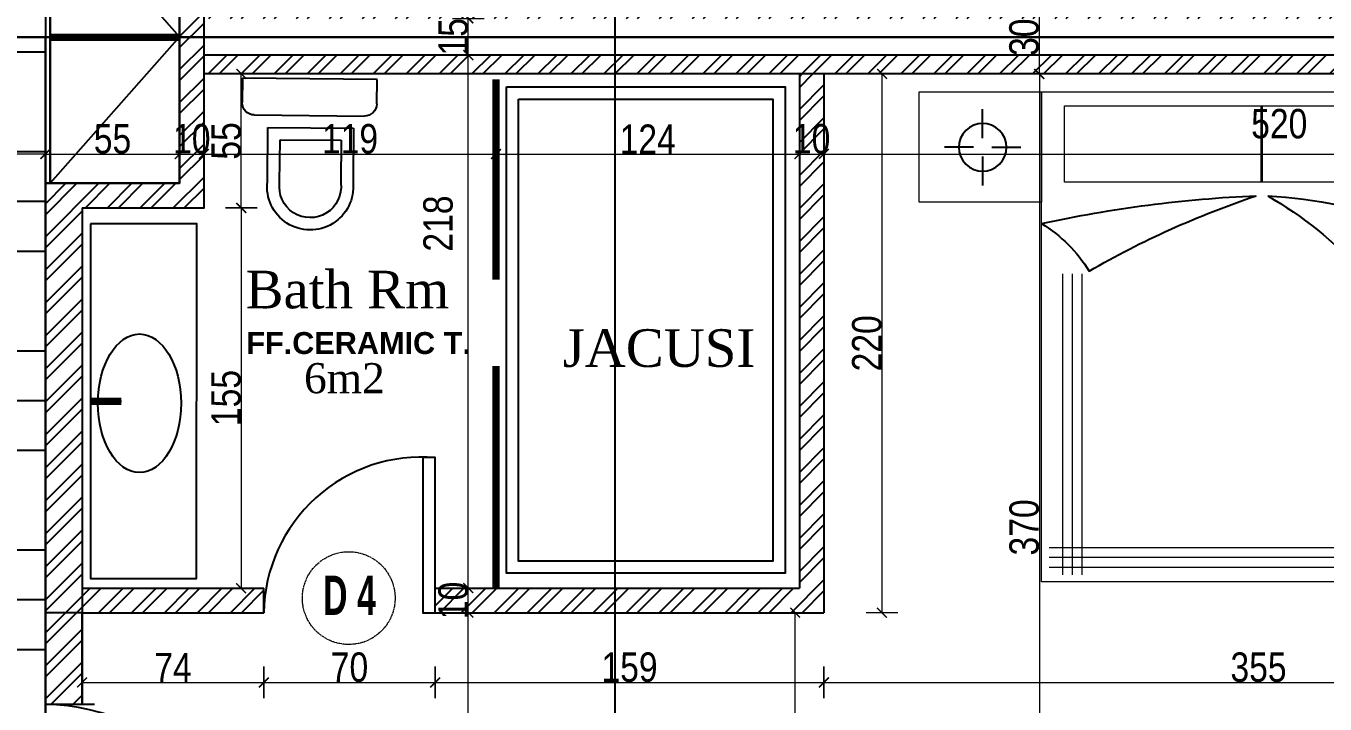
# Model space of a CAD drawing. Extents: x 250879 to 348495, y -51522 to -9360.
# Drawn here: x 284589 to 285119, y -17802 to -17525 of the extents above; entities that cross this region are included whole.
import ezdxf

# ---------------------------------------------------------------- set-up
doc = ezdxf.new("R2010")
doc.units = 0
doc.linetypes.add('CENTER2', pattern=[1.125, 0.75, -0.125, 0.125, -0.125])
doc.layers.get('0').update_dxf_attribs({"linetype": 'CONTINUOUS'})
doc.layers.get('DEFPOINTS').update_dxf_attribs({"color": 9, "linetype": 'CONTINUOUS'})
for name, color, linetype in [('AXIS', 1, 'CONTINUOUS'), ('FURNITURE', 4, 'CONTINUOUS'), ('HATCH', 8, 'CONTINUOUS'), ('Layer3', 50, 'CONTINUOUS'), ('TEXT', 3, 'CONTINUOUS'), ('WALL', 7, 'CONTINUOUS'), ('WALL1', 2, 'CONTINUOUS')]:
    doc.layers.add(name, color=color, linetype=linetype)
for name, color, linetype, lineweight in [('AXIS CIRCLE', 10, 'CENTER2', 20), ('dimention', 151, 'CONTINUOUS', 13), ('FURN', 126, 'CONTINUOUS', 9)]:
    doc.layers.add(name, color=color, linetype=linetype, lineweight=lineweight)
doc.styles.add('DIMTEXT', font='ERASMD.TTF', dxfattribs={"width": 0.75})
doc.styles.add('style2', font='romantic.ttf', dxfattribs={"height": 50})
doc.styles.add('STYLE4', font='arialbd.ttf', dxfattribs={"height": 0.2})
doc.styles.add('yon', font='ARIALN.TTF')
doc.dimstyles.new('CM', dxfattribs={"dimscale": 0, "dimtxt": 12, "dimasz": 0.4, "dimexe": 50, "dimexo": 1000, "dimgap": 0.03, "dimtad": 1, "dimdec": 0, "dimzin": 0, "dimdsep": 46, "dimtxsty": 'yon', "dimblk": 'Ar thick3', "dimcen": 3, "dimdle": 8, "dimse1": 1, "dimse2": 1, "dimclrd": 8, "dimclre": 8, "dimclrt": 30, "dimadec": 0, "dimazin": 0, "dimtfac": 1, "dimtdec": 0, "dimtix": 1, "dimtmove": 1, "dimatfit": 3, "dimfxl": 50, "dimtolj": 1, "dimtzin": 0, "dimlwd": 9, "dimarcsym": 0})

# ---------------------------------------------------------------- blocks, each defined once
blk = doc.blocks.new('WC')
at = {"layer": 'FURNITURE'}
for p, q in [((0, 0), (0.55, 0)), ((0, -0.1), (0, 0)), ((0.55, 0), (0.55, -0.1)), ((0.5, -0.15), (0.05, -0.15)), ((0.0937, -0.2), (0.0937, -0.4221)), ((0.4437, -0.2), (0.0937, -0.2)), ((0.4437, -0.4221), (0.4437, -0.2)), ((0.1437, -0.25), (0.1437, -0.425)), ((0.3937, -0.25), (0.1437, -0.25)), ((0.3937, -0.425), (0.3937, -0.25))]:
    blk.add_line(p, q, dxfattribs=at)
for centre, radius, start, end in [((0.05, -0.1), 0.05, 180, 270), ((0.5, -0.1), 0.05, 270, 0), ((0.2687, -0.4409), 0.176, 173.8732, 6.1268), ((0.2687, -0.4409), 0.126, 172.7575, 7.2425)]:
    blk.add_arc(centre, radius, start, end, dxfattribs=at)
blk = doc.blocks.new('Ar thick3')
at = {"layer": 'dimention'}
blk.add_line((0, 16.2), (0, -16.2), dxfattribs=at)
at = {"layer": 'dimention', "const_width": 1.5}
blk.add_lwpolyline([(-5, -5.1), (5, 4.9)], dxfattribs=at)
blk = doc.blocks.new('*D998')
at = {"layer": 'DEFPOINTS', "color": 0, "linetype": 'Continuous', "transparency": 16777216}
for p in [(285018.22, -17514.99), (285002.52, -17544.99), (285029.28, -17544.99)]:
    blk.add_point(p, dxfattribs=at)
at = {"layer": 'WALL', "color": 8, "linetype": 'Continuous', "lineweight": 9, "transparency": 16777216}
blk.add_line((285002.52, -17515.39), (285002.52, -17544.59), dxfattribs=at)
at = {"layer": 'WALL', "color": 8, "linetype": 'Continuous', "lineweight": 9, "transparency": 16777216, "xscale": 0.4, "yscale": 0.4, "zscale": 0.4}
for p, rotation in [((285002.52, -17514.99), 90), ((285002.52, -17544.99), 270)]:
    blk.add_blockref('Ar thick3', p, dxfattribs=dict(at, rotation=rotation))
at = {"layer": 'WALL', "color": 30, "linetype": 'Continuous', "transparency": 16777216, "insert": (284996.37, -17529.99), "char_height": 12, "attachment_point": 5, "rotation": 90, "style": 'yon'}
blk.add_mtext('\\A1;30', dxfattribs=at)
blk = doc.blocks.new('*D989')
at = {"layer": 'DEFPOINTS', "color": 0, "linetype": 'Continuous', "transparency": 16777216}
for p in [(285001.54, -17544.99), (284858.14, -17915.15), (285002.59, -17915.15)]:
    blk.add_point(p, dxfattribs=at)
at = {"layer": 'WALL', "color": 8, "linetype": 'Continuous', "lineweight": 9, "transparency": 16777216}
blk.add_line((285002.59, -17545.39), (285002.59, -17914.75), dxfattribs=at)
at = {"layer": 'WALL', "color": 8, "linetype": 'Continuous', "lineweight": 9, "transparency": 16777216, "xscale": 0.4, "yscale": 0.4, "zscale": 0.4}
for p, rotation in [((285002.59, -17544.99), 90), ((285002.59, -17915.15), 270)]:
    blk.add_blockref('Ar thick3', p, dxfattribs=dict(at, rotation=rotation))
at = {"layer": 'WALL', "color": 30, "linetype": 'Continuous', "transparency": 16777216, "insert": (284996.43, -17730.07), "char_height": 12, "attachment_point": 5, "rotation": 90, "style": 'yon'}
blk.add_mtext('\\A1;370', dxfattribs=at)
blk = doc.blocks.new('*D1025')
at = {"layer": 'DEFPOINTS', "color": 0, "linetype": 'Continuous', "transparency": 16777216}
for p in [(284769.35, -17764.87), (284778.2, -17764.87), (284769.35, -17915.15)]:
    blk.add_point(p, dxfattribs=at)
at = {"layer": 'WALL', "color": 8, "linetype": 'Continuous', "lineweight": 9, "transparency": 16777216}
blk.add_line((284769.35, -17914.75), (284769.35, -17765.27), dxfattribs=at)
at = {"layer": 'WALL', "color": 8, "linetype": 'Continuous', "lineweight": 9, "transparency": 16777216, "xscale": 0.4, "yscale": 0.4, "zscale": 0.4}
for p, rotation in [((284769.35, -17764.87), 90), ((284769.35, -17915.15), 270)]:
    blk.add_blockref('Ar thick3', p, dxfattribs=dict(at, rotation=rotation))
at = {"layer": 'WALL', "color": 30, "linetype": 'Continuous', "transparency": 16777216, "insert": (284763.19, -17840.01), "char_height": 12, "attachment_point": 5, "rotation": 90, "style": 'yon'}
blk.add_mtext('\\A1;150', dxfattribs=at)
blk = doc.blocks.new('*D1026')
at = {"layer": 'DEFPOINTS', "color": 0, "linetype": 'Continuous', "transparency": 16777216}
for p in [(284769.35, -17754.87), (284778.2, -17754.87), (284778.2, -17764.87)]:
    blk.add_point(p, dxfattribs=at)
at = {"layer": 'WALL', "color": 8, "linetype": 'Continuous', "lineweight": 9, "transparency": 16777216}
for p, q in [((284769.35, -17754.47), (284769.35, -17754.07)), ((284769.35, -17764.87), (284769.35, -17754.87)), ((284769.35, -17765.27), (284769.35, -17765.67))]:
    blk.add_line(p, q, dxfattribs=at)
at = {"layer": 'WALL', "color": 8, "linetype": 'Continuous', "lineweight": 9, "transparency": 16777216, "xscale": 0.4, "yscale": 0.4, "zscale": 0.4}
for p, rotation in [((284769.35, -17754.87), 270), ((284769.35, -17764.87), 90)]:
    blk.add_blockref('Ar thick3', p, dxfattribs=dict(at, rotation=rotation))
at = {"layer": 'WALL', "color": 30, "linetype": 'Continuous', "transparency": 16777216, "insert": (284763.19, -17759.87), "char_height": 12, "attachment_point": 5, "rotation": 90, "style": 'yon'}
blk.add_mtext('\\A1;10', dxfattribs=at)
blk = doc.blocks.new('*D1027')
at = {"layer": 'DEFPOINTS', "color": 0, "linetype": 'Continuous', "transparency": 16777216}
for p in [(284767.59, -17537.32), (284769.35, -17537.32), (284778.2, -17754.87)]:
    blk.add_point(p, dxfattribs=at)
at = {"layer": 'WALL', "color": 8, "linetype": 'Continuous', "lineweight": 9, "transparency": 16777216}
blk.add_line((284769.35, -17754.47), (284769.35, -17537.72), dxfattribs=at)
at = {"layer": 'WALL', "color": 8, "linetype": 'Continuous', "lineweight": 9, "transparency": 16777216, "xscale": 0.4, "yscale": 0.4, "zscale": 0.4}
for p, rotation in [((284769.35, -17537.32), 90), ((284769.35, -17754.87), 270)]:
    blk.add_blockref('Ar thick3', p, dxfattribs=dict(at, rotation=rotation))
at = {"layer": 'WALL', "color": 30, "linetype": 'Continuous', "transparency": 16777216, "insert": (284757.03, -17606.04), "char_height": 12, "attachment_point": 5, "rotation": 90, "style": 'yon'}
blk.add_mtext('\\A1;218', dxfattribs=at)
blk = doc.blocks.new('*D1028')
at = {"layer": 'DEFPOINTS', "color": 0, "linetype": 'Continuous', "transparency": 16777216}
for p in [(284767.59, -17522.32), (284769.35, -17522.32), (284745.59, -17537.32)]:
    blk.add_point(p, dxfattribs=at)
at = {"layer": 'WALL', "color": 8, "linetype": 'Continuous', "lineweight": 9, "transparency": 16777216}
blk.add_line((284769.35, -17536.92), (284769.35, -17522.72), dxfattribs=at)
at = {"layer": 'WALL', "color": 8, "linetype": 'Continuous', "lineweight": 9, "transparency": 16777216, "xscale": 0.4, "yscale": 0.4, "zscale": 0.4}
for p, rotation in [((284769.35, -17522.32), 90), ((284769.35, -17537.32), 270)]:
    blk.add_blockref('Ar thick3', p, dxfattribs=dict(at, rotation=rotation))
at = {"layer": 'WALL', "color": 30, "linetype": 'Continuous', "transparency": 16777216, "insert": (284763.19, -17529.82), "char_height": 12, "attachment_point": 5, "rotation": 90, "style": 'yon'}
blk.add_mtext('\\A1;15', dxfattribs=at)
blk = doc.blocks.new('*D1035')
at = {"layer": 'DEFPOINTS', "color": 0, "linetype": 'Continuous', "transparency": 16777216}
for p in [(284567.47, -17802.14), (284596.6, -17802.14), (284596.6, -17892.14)]:
    blk.add_point(p, dxfattribs=at)
at = {"layer": 'WALL', "color": 8, "linetype": 'Continuous', "lineweight": 9, "transparency": 16777216}
blk.add_line((284567.47, -17891.74), (284567.47, -17802.54), dxfattribs=at)
at = {"layer": 'WALL', "color": 8, "linetype": 'Continuous', "lineweight": 9, "transparency": 16777216, "xscale": 0.4, "yscale": 0.4, "zscale": 0.4}
for p, rotation in [((284567.47, -17802.14), 90), ((284567.47, -17892.14), 270)]:
    blk.add_blockref('Ar thick3', p, dxfattribs=dict(at, rotation=rotation))
at = {"layer": 'WALL', "color": 30, "linetype": 'Continuous', "transparency": 16777216, "insert": (284561.31, -17847.14), "char_height": 12, "attachment_point": 5, "rotation": 90, "style": 'yon'}
blk.add_mtext('\\A1;90', dxfattribs=at)
blk = doc.blocks.new('*D1036')
at = {"layer": 'DEFPOINTS', "color": 0, "linetype": 'Continuous', "transparency": 16777216}
for p in [(284567.47, -17589.61), (284596.6, -17589.61), (284596.6, -17802.14)]:
    blk.add_point(p, dxfattribs=at)
at = {"layer": 'WALL', "color": 8, "linetype": 'Continuous', "lineweight": 9, "transparency": 16777216}
blk.add_line((284567.47, -17801.74), (284567.47, -17590.01), dxfattribs=at)
at = {"layer": 'WALL', "color": 8, "linetype": 'Continuous', "lineweight": 9, "transparency": 16777216, "xscale": 0.4, "yscale": 0.4, "zscale": 0.4}
for p, rotation in [((284567.47, -17589.61), 90), ((284567.47, -17802.14), 270)]:
    blk.add_blockref('Ar thick3', p, dxfattribs=dict(at, rotation=rotation))
at = {"layer": 'WALL', "color": 30, "linetype": 'Continuous', "transparency": 16777216, "insert": (284561.31, -17695.88), "char_height": 12, "attachment_point": 5, "rotation": 90, "style": 'yon'}
blk.add_mtext('\\A1;213', dxfattribs=at)
blk = doc.blocks.new('*D1037')
at = {"layer": 'DEFPOINTS', "color": 0, "linetype": 'Continuous', "transparency": 16777216}
for p in [(284567.47, -17470.04), (284596.6, -17470.04), (284596.6, -17589.61)]:
    blk.add_point(p, dxfattribs=at)
at = {"layer": 'WALL', "color": 8, "linetype": 'Continuous', "lineweight": 9, "transparency": 16777216}
blk.add_line((284567.47, -17589.21), (284567.47, -17470.44), dxfattribs=at)
at = {"layer": 'WALL', "color": 8, "linetype": 'Continuous', "lineweight": 9, "transparency": 16777216, "xscale": 0.4, "yscale": 0.4, "zscale": 0.4}
for p, rotation in [((284567.47, -17470.04), 90), ((284567.47, -17589.61), 270)]:
    blk.add_blockref('Ar thick3', p, dxfattribs=dict(at, rotation=rotation))
at = {"layer": 'WALL', "color": 30, "linetype": 'Continuous', "transparency": 16777216, "insert": (284561.31, -17529.82), "char_height": 12, "attachment_point": 5, "rotation": 90, "style": 'yon'}
blk.add_mtext('\\A1;120', dxfattribs=at)
blk = doc.blocks.new('*D1041')
at = {"layer": 'DEFPOINTS', "color": 0, "linetype": 'Continuous', "transparency": 16777216}
for p in [(284651.43, -17577.66), (284596.6, -17579.85), (284651.43, -17581.61)]:
    blk.add_point(p, dxfattribs=at)
at = {"layer": 'WALL', "color": 8, "linetype": 'Continuous', "lineweight": 9, "transparency": 16777216}
blk.add_line((284597, -17577.66), (284651.03, -17577.66), dxfattribs=at)
at = {"layer": 'WALL', "color": 8, "linetype": 'Continuous', "lineweight": 9, "transparency": 16777216, "xscale": 0.4, "yscale": 0.4, "zscale": 0.4, "rotation": 180}
blk.add_blockref('Ar thick3', (284596.6, -17577.66), dxfattribs=at)
at = {"layer": 'WALL', "color": 8, "linetype": 'Continuous', "lineweight": 9, "transparency": 16777216, "xscale": 0.4, "yscale": 0.4, "zscale": 0.4}
blk.add_blockref('Ar thick3', (284651.43, -17577.66), dxfattribs=at)
at = {"layer": 'WALL', "color": 30, "linetype": 'Continuous', "transparency": 16777216, "insert": (284624.01, -17571.53), "char_height": 12, "attachment_point": 5, "style": 'yon'}
blk.add_mtext('\\A1;55', dxfattribs=at)
blk = doc.blocks.new('*D1042')
at = {"layer": 'DEFPOINTS', "color": 0, "linetype": 'Continuous', "transparency": 16777216}
for p in [(284661.4, -17577.66), (284651.43, -17581.61), (284661.4, -17588.76)]:
    blk.add_point(p, dxfattribs=at)
at = {"layer": 'WALL', "color": 8, "linetype": 'Continuous', "lineweight": 9, "transparency": 16777216}
for p, q in [((284651.03, -17577.66), (284650.63, -17577.66)), ((284651.43, -17577.66), (284661.4, -17577.66)), ((284661.8, -17577.66), (284662.2, -17577.66))]:
    blk.add_line(p, q, dxfattribs=at)
at = {"layer": 'WALL', "color": 8, "linetype": 'Continuous', "lineweight": 9, "transparency": 16777216, "xscale": 0.4, "yscale": 0.4, "zscale": 0.4}
blk.add_blockref('Ar thick3', (284651.43, -17577.66), dxfattribs=at)
at = {"layer": 'WALL', "color": 8, "linetype": 'Continuous', "lineweight": 9, "transparency": 16777216, "xscale": 0.4, "yscale": 0.4, "zscale": 0.4, "rotation": 180}
blk.add_blockref('Ar thick3', (284661.4, -17577.66), dxfattribs=at)
at = {"layer": 'WALL', "color": 30, "linetype": 'Continuous', "transparency": 16777216, "insert": (284656.41, -17571.51), "char_height": 12, "attachment_point": 5, "style": 'yon'}
blk.add_mtext('\\A1;10', dxfattribs=at)
blk = doc.blocks.new('*D1043')
at = {"layer": 'DEFPOINTS', "color": 0, "linetype": 'Continuous', "transparency": 16777216}
for p in [(284780.65, -17577.66), (284661.4, -17588.76), (284780.65, -17591.88)]:
    blk.add_point(p, dxfattribs=at)
at = {"layer": 'WALL', "color": 8, "linetype": 'Continuous', "lineweight": 9, "transparency": 16777216}
blk.add_line((284661.8, -17577.66), (284780.25, -17577.66), dxfattribs=at)
at = {"layer": 'WALL', "color": 8, "linetype": 'Continuous', "lineweight": 9, "transparency": 16777216, "xscale": 0.4, "yscale": 0.4, "zscale": 0.4, "rotation": 180}
blk.add_blockref('Ar thick3', (284661.4, -17577.66), dxfattribs=at)
at = {"layer": 'WALL', "color": 8, "linetype": 'Continuous', "lineweight": 9, "transparency": 16777216, "xscale": 0.4, "yscale": 0.4, "zscale": 0.4}
blk.add_blockref('Ar thick3', (284780.65, -17577.66), dxfattribs=at)
at = {"layer": 'WALL', "color": 30, "linetype": 'Continuous', "transparency": 16777216, "insert": (284721.03, -17571.51), "char_height": 12, "attachment_point": 5, "style": 'yon'}
blk.add_mtext('\\A1;119', dxfattribs=at)
blk = doc.blocks.new('*D1044')
at = {"layer": 'DEFPOINTS', "color": 0, "linetype": 'Continuous', "transparency": 16777216}
for p in [(284904.57, -17577.66), (284780.65, -17591.88), (284904.57, -17591.88)]:
    blk.add_point(p, dxfattribs=at)
at = {"layer": 'WALL', "color": 8, "linetype": 'Continuous', "lineweight": 9, "transparency": 16777216}
blk.add_line((284781.05, -17577.66), (284904.17, -17577.66), dxfattribs=at)
at = {"layer": 'WALL', "color": 8, "linetype": 'Continuous', "lineweight": 9, "transparency": 16777216, "xscale": 0.4, "yscale": 0.4, "zscale": 0.4, "rotation": 180}
blk.add_blockref('Ar thick3', (284780.65, -17577.66), dxfattribs=at)
at = {"layer": 'WALL', "color": 8, "linetype": 'Continuous', "lineweight": 9, "transparency": 16777216, "xscale": 0.4, "yscale": 0.4, "zscale": 0.4}
blk.add_blockref('Ar thick3', (284904.57, -17577.66), dxfattribs=at)
at = {"layer": 'WALL', "color": 30, "linetype": 'Continuous', "transparency": 16777216, "insert": (284842.61, -17571.61), "char_height": 12, "attachment_point": 5, "style": 'yon'}
blk.add_mtext('\\A1;124', dxfattribs=at)
blk = doc.blocks.new('*D1045')
at = {"layer": 'DEFPOINTS', "color": 0, "linetype": 'Continuous', "transparency": 16777216}
for p in [(284914.57, -17577.66), (284904.57, -17591.88), (284914.57, -17598.33)]:
    blk.add_point(p, dxfattribs=at)
at = {"layer": 'WALL', "color": 8, "linetype": 'Continuous', "lineweight": 9, "transparency": 16777216}
for p, q in [((284904.17, -17577.66), (284903.77, -17577.66)), ((284904.57, -17577.66), (284914.57, -17577.66)), ((284914.97, -17577.66), (284915.37, -17577.66))]:
    blk.add_line(p, q, dxfattribs=at)
at = {"layer": 'WALL', "color": 8, "linetype": 'Continuous', "lineweight": 9, "transparency": 16777216, "xscale": 0.4, "yscale": 0.4, "zscale": 0.4}
blk.add_blockref('Ar thick3', (284904.57, -17577.66), dxfattribs=at)
at = {"layer": 'WALL', "color": 8, "linetype": 'Continuous', "lineweight": 9, "transparency": 16777216, "xscale": 0.4, "yscale": 0.4, "zscale": 0.4, "rotation": 180}
blk.add_blockref('Ar thick3', (284914.57, -17577.66), dxfattribs=at)
at = {"layer": 'WALL', "color": 30, "linetype": 'Continuous', "transparency": 16777216, "insert": (284909.57, -17571.51), "char_height": 12, "attachment_point": 5, "style": 'yon'}
blk.add_mtext('\\A1;10', dxfattribs=at)
blk = doc.blocks.new('*D1046')
at = {"layer": 'DEFPOINTS', "color": 0, "linetype": 'Continuous', "transparency": 16777216}
for p in [(285434.23, -17534.99), (285434.23, -17577.66), (284914.57, -17598.33)]:
    blk.add_point(p, dxfattribs=at)
at = {"layer": 'WALL', "color": 8, "linetype": 'Continuous', "lineweight": 9, "transparency": 16777216}
blk.add_line((284914.97, -17577.66), (285433.83, -17577.66), dxfattribs=at)
at = {"layer": 'WALL', "color": 8, "linetype": 'Continuous', "lineweight": 9, "transparency": 16777216, "xscale": 0.4, "yscale": 0.4, "zscale": 0.4, "rotation": 180}
blk.add_blockref('Ar thick3', (284914.57, -17577.66), dxfattribs=at)
at = {"layer": 'WALL', "color": 8, "linetype": 'Continuous', "lineweight": 9, "transparency": 16777216, "xscale": 0.4, "yscale": 0.4, "zscale": 0.4}
blk.add_blockref('Ar thick3', (285434.23, -17577.66), dxfattribs=at)
at = {"layer": 'WALL', "color": 30, "linetype": 'Continuous', "transparency": 16777216, "insert": (285100.56, -17565.35), "char_height": 12, "attachment_point": 5, "style": 'yon'}
blk.add_mtext('\\A1;520', dxfattribs=at)
blk = doc.blocks.new('*D1047')
at = {"layer": 'DEFPOINTS', "color": 0, "linetype": 'Continuous', "transparency": 16777216}
for p in [(284611.6, -17764.87), (284685.81, -17764.87), (284685.81, -17793.33)]:
    blk.add_point(p, dxfattribs=at)
at = {"layer": 'WALL', "color": 8, "linetype": 'Continuous', "lineweight": 9, "transparency": 16777216}
blk.add_line((284612, -17793.33), (284685.41, -17793.33), dxfattribs=at)
at = {"layer": 'WALL', "color": 8, "linetype": 'Continuous', "lineweight": 9, "transparency": 16777216, "xscale": 0.4, "yscale": 0.4, "zscale": 0.4, "rotation": 180}
blk.add_blockref('Ar thick3', (284611.6, -17793.33), dxfattribs=at)
at = {"layer": 'WALL', "color": 8, "linetype": 'Continuous', "lineweight": 9, "transparency": 16777216, "xscale": 0.4, "yscale": 0.4, "zscale": 0.4}
blk.add_blockref('Ar thick3', (284685.81, -17793.33), dxfattribs=at)
at = {"layer": 'WALL', "color": 30, "linetype": 'Continuous', "transparency": 16777216, "insert": (284648.71, -17787.3), "char_height": 12, "attachment_point": 5, "style": 'yon'}
blk.add_mtext('\\A1;74', dxfattribs=at)
blk = doc.blocks.new('*D1048')
at = {"layer": 'DEFPOINTS', "color": 0, "linetype": 'Continuous', "transparency": 16777216}
for p in [(284685.81, -17764.87), (284755.81, -17764.87), (284755.81, -17793.33)]:
    blk.add_point(p, dxfattribs=at)
at = {"layer": 'WALL', "color": 8, "linetype": 'Continuous', "lineweight": 9, "transparency": 16777216}
blk.add_line((284686.21, -17793.33), (284755.41, -17793.33), dxfattribs=at)
at = {"layer": 'WALL', "color": 8, "linetype": 'Continuous', "lineweight": 9, "transparency": 16777216, "xscale": 0.4, "yscale": 0.4, "zscale": 0.4, "rotation": 180}
blk.add_blockref('Ar thick3', (284685.81, -17793.33), dxfattribs=at)
at = {"layer": 'WALL', "color": 8, "linetype": 'Continuous', "lineweight": 9, "transparency": 16777216, "xscale": 0.4, "yscale": 0.4, "zscale": 0.4}
blk.add_blockref('Ar thick3', (284755.81, -17793.33), dxfattribs=at)
at = {"layer": 'WALL', "color": 30, "linetype": 'Continuous', "transparency": 16777216, "insert": (284720.81, -17787.18), "char_height": 12, "attachment_point": 5, "style": 'yon'}
blk.add_mtext('\\A1;70', dxfattribs=at)
blk = doc.blocks.new('*D1049')
at = {"layer": 'DEFPOINTS', "color": 0, "linetype": 'Continuous', "transparency": 16777216}
for p in [(284755.81, -17764.87), (284914.57, -17764.87), (284914.57, -17793.33)]:
    blk.add_point(p, dxfattribs=at)
at = {"layer": 'WALL', "color": 8, "linetype": 'Continuous', "lineweight": 9, "transparency": 16777216}
blk.add_line((284756.21, -17793.33), (284914.17, -17793.33), dxfattribs=at)
at = {"layer": 'WALL', "color": 8, "linetype": 'Continuous', "lineweight": 9, "transparency": 16777216, "xscale": 0.4, "yscale": 0.4, "zscale": 0.4, "rotation": 180}
blk.add_blockref('Ar thick3', (284755.81, -17793.33), dxfattribs=at)
at = {"layer": 'WALL', "color": 8, "linetype": 'Continuous', "lineweight": 9, "transparency": 16777216, "xscale": 0.4, "yscale": 0.4, "zscale": 0.4}
blk.add_blockref('Ar thick3', (284914.57, -17793.33), dxfattribs=at)
at = {"layer": 'WALL', "color": 30, "linetype": 'Continuous', "transparency": 16777216, "insert": (284835.19, -17787.18), "char_height": 12, "attachment_point": 5, "style": 'yon'}
blk.add_mtext('\\A1;159', dxfattribs=at)
blk = doc.blocks.new('*D1050')
at = {"layer": 'DEFPOINTS', "color": 0, "linetype": 'Continuous', "transparency": 16777216}
for p in [(284914.57, -17764.87), (285269.6, -17788.59), (285269.6, -17793.33)]:
    blk.add_point(p, dxfattribs=at)
at = {"layer": 'WALL', "color": 8, "linetype": 'Continuous', "lineweight": 9, "transparency": 16777216}
blk.add_line((284914.97, -17793.33), (285269.2, -17793.33), dxfattribs=at)
at = {"layer": 'WALL', "color": 8, "linetype": 'Continuous', "lineweight": 9, "transparency": 16777216, "xscale": 0.4, "yscale": 0.4, "zscale": 0.4, "rotation": 180}
blk.add_blockref('Ar thick3', (284914.57, -17793.33), dxfattribs=at)
at = {"layer": 'WALL', "color": 8, "linetype": 'Continuous', "lineweight": 9, "transparency": 16777216, "xscale": 0.4, "yscale": 0.4, "zscale": 0.4}
blk.add_blockref('Ar thick3', (285269.6, -17793.33), dxfattribs=at)
at = {"layer": 'WALL', "color": 30, "linetype": 'Continuous', "transparency": 16777216, "insert": (285092.09, -17787.18), "char_height": 12, "attachment_point": 5, "style": 'yon'}
blk.add_mtext('\\A1;355', dxfattribs=at)
blk = doc.blocks.new('*D1052')
at = {"layer": 'DEFPOINTS', "color": 0, "linetype": 'Continuous', "transparency": 16777216}
for p in [(284924.57, -17544.99), (284938.32, -17544.99), (284914.57, -17764.87)]:
    blk.add_point(p, dxfattribs=at)
at = {"layer": 'WALL', "color": 8, "linetype": 'Continuous', "lineweight": 9, "transparency": 16777216}
blk.add_line((284938.32, -17764.47), (284938.32, -17545.39), dxfattribs=at)
at = {"layer": 'WALL', "color": 8, "linetype": 'Continuous', "lineweight": 9, "transparency": 16777216, "xscale": 0.4, "yscale": 0.4, "zscale": 0.4}
for p, rotation in [((284938.32, -17544.99), 90), ((284938.32, -17764.87), 270)]:
    blk.add_blockref('Ar thick3', p, dxfattribs=dict(at, rotation=rotation))
at = {"layer": 'WALL', "color": 30, "linetype": 'Continuous', "transparency": 16777216, "insert": (284932.16, -17654.93), "char_height": 12, "attachment_point": 5, "rotation": 90, "style": 'yon'}
blk.add_mtext('\\A1;220', dxfattribs=at)
blk = doc.blocks.new('*D1069')
at = {"layer": 'DEFPOINTS', "color": 0, "linetype": 'Continuous', "transparency": 16777216}
for p in [(284421.33, -17577.66), (284421.33, -17577.66), (284596.6, -17577.66)]:
    blk.add_point(p, dxfattribs=at)
at = {"layer": 'WALL', "color": 8, "linetype": 'Continuous', "lineweight": 9, "transparency": 16777216}
blk.add_line((284596.2, -17577.66), (284421.73, -17577.66), dxfattribs=at)
at = {"layer": 'WALL', "color": 8, "linetype": 'Continuous', "lineweight": 9, "transparency": 16777216, "xscale": 0.4, "yscale": 0.4, "zscale": 0.4, "rotation": 180}
blk.add_blockref('Ar thick3', (284421.33, -17577.66), dxfattribs=at)
at = {"layer": 'WALL', "color": 8, "linetype": 'Continuous', "lineweight": 9, "transparency": 16777216, "xscale": 0.4, "yscale": 0.4, "zscale": 0.4}
blk.add_blockref('Ar thick3', (284596.6, -17577.66), dxfattribs=at)
at = {"layer": 'WALL', "color": 30, "linetype": 'Continuous', "transparency": 16777216, "insert": (284508.96, -17571.51), "char_height": 12, "attachment_point": 5, "style": 'yon'}
blk.add_mtext('\\A1;175', dxfattribs=at)
blk = doc.blocks.new('*D1085')
at = {"layer": 'DEFPOINTS', "color": 0, "linetype": 'Continuous', "transparency": 16777216}
for p in [(284865.58, -17764.87), (284902.8, -17764.87), (284858.14, -17915.15)]:
    blk.add_point(p, dxfattribs=at)
at = {"layer": 'WALL', "color": 8, "linetype": 'Continuous', "lineweight": 9, "transparency": 16777216}
blk.add_line((284902.8, -17914.75), (284902.8, -17765.27), dxfattribs=at)
at = {"layer": 'WALL', "color": 8, "linetype": 'Continuous', "lineweight": 9, "transparency": 16777216, "xscale": 0.4, "yscale": 0.4, "zscale": 0.4}
for p, rotation in [((284902.8, -17764.87), 90), ((284902.8, -17915.15), 270)]:
    blk.add_blockref('Ar thick3', p, dxfattribs=dict(at, rotation=rotation))
at = {"layer": 'WALL', "color": 30, "linetype": 'Continuous', "transparency": 16777216, "insert": (284896.65, -17840.01), "char_height": 12, "attachment_point": 5, "rotation": 90, "style": 'yon'}
blk.add_mtext('\\A1;150', dxfattribs=at)
blk = doc.blocks.new('*D1086')
at = {"layer": 'DEFPOINTS', "color": 0, "linetype": 'Continuous', "transparency": 16777216}
for p in [(284661.4, -17599.66), (284661.4, -17754.87), (284676.58, -17754.87)]:
    blk.add_point(p, dxfattribs=at)
at = {"layer": 'WALL', "color": 8, "linetype": 'Continuous', "lineweight": 9, "transparency": 16777216}
blk.add_line((284676.58, -17600.06), (284676.58, -17754.47), dxfattribs=at)
at = {"layer": 'WALL', "color": 8, "linetype": 'Continuous', "lineweight": 9, "transparency": 16777216, "xscale": 0.4, "yscale": 0.4, "zscale": 0.4}
for p, rotation in [((284676.58, -17599.66), 90), ((284676.58, -17754.87), 270)]:
    blk.add_blockref('Ar thick3', p, dxfattribs=dict(at, rotation=rotation))
at = {"layer": 'WALL', "color": 30, "linetype": 'Continuous', "transparency": 16777216, "insert": (284670.43, -17677.26), "char_height": 12, "attachment_point": 5, "rotation": 90, "style": 'yon'}
blk.add_mtext('\\A1;155', dxfattribs=at)
blk = doc.blocks.new('*D1089')
at = {"layer": 'DEFPOINTS', "color": 0, "linetype": 'Continuous', "transparency": 16777216}
for p in [(284676.62, -17544.99), (284676.62, -17544.99), (284676.62, -17599.66)]:
    blk.add_point(p, dxfattribs=at)
at = {"layer": 'WALL', "color": 8, "linetype": 'Continuous', "lineweight": 9, "transparency": 16777216}
blk.add_line((284676.62, -17599.26), (284676.62, -17545.39), dxfattribs=at)
at = {"layer": 'WALL', "color": 8, "linetype": 'Continuous', "lineweight": 9, "transparency": 16777216, "xscale": 0.4, "yscale": 0.4, "zscale": 0.4}
for p, rotation in [((284676.62, -17544.99), 90), ((284676.62, -17599.66), 270)]:
    blk.add_blockref('Ar thick3', p, dxfattribs=dict(at, rotation=rotation))
at = {"layer": 'WALL', "color": 30, "linetype": 'Continuous', "transparency": 16777216, "insert": (284670.49, -17572.32), "char_height": 12, "attachment_point": 5, "rotation": 90, "style": 'yon'}
blk.add_mtext('\\A1;55', dxfattribs=at)
blk = doc.blocks.new('BED90')
at = {"color": 1}
for p, q in [((-76122.23, -175772.7), (-76122.23, -175760.9)), ((-76126, -175776.47), (-76137.8, -175776.47)), ((-76118.46, -175776.47), (-76106.66, -175776.47)), ((-76122.23, -175780.24), (-76122.23, -175792.04)), ((-76122.23, -175973.06), (-76122.23, -175961.26)), ((-76126, -175976.83), (-76137.8, -175976.83)), ((-76118.46, -175976.83), (-76106.66, -175976.83)), ((-76122.23, -175980.6), (-76122.23, -175992.4))]:
    blk.add_line(p, q, dxfattribs=at)
at = {"color": 1, "extrusion": (0, 0, -1)}
for centre in [(-76122.23, -175776.47), (-76122.23, -175976.83)]:
    blk.add_ellipse(centre, major_axis=(6.89, 6.89), ratio=1, start_param=3.141593, end_param=9.424778, dxfattribs=at)
at = {"layer": 'FURN'}
for p, q in [((-76144.65, -175750.54), (-76099.65, -175750.54)), ((-76144.65, -175800.54), (-76144.65, -175750.54)), ((-76099.65, -175750.54), (-76099.65, -175800.54)), ((-76299.65, -175800.54), (-76099.65, -175800.54)), ((-76299.65, -175950.54), (-76299.65, -175800.54)), ((-76099.65, -175800.54), (-76144.65, -175800.54)), ((-76099.65, -175800.54), (-76099.65, -175950.54)), ((-76293.71, -175947.82), (-76293.71, -175803.68)), ((-76289.71, -175947.82), (-76289.71, -175803.68)), ((-76285.71, -175947.82), (-76285.71, -175803.68)), ((-76173.81, -175809.03), (-76296.74, -175809.03)), ((-76173.81, -175813.03), (-76296.74, -175813.03)), ((-76136.43, -175809.84), (-76105.32, -175809.84)), ((-76136.43, -175890.57), (-76136.43, -175809.84)), ((-76105.32, -175809.84), (-76105.32, -175890.57)), ((-76173.81, -175817.03), (-76296.74, -175817.03)), ((-76136.43, -175890.17), (-76105.32, -175890.17)), ((-76136.43, -175940.9), (-76136.43, -175890.17)), ((-76105.32, -175890.57), (-76136.43, -175890.57)), ((-76105.32, -175890.17), (-76105.32, -175940.9)), ((-76173.81, -175934.05), (-76296.74, -175934.05)), ((-76173.81, -175938.05), (-76296.74, -175938.05)), ((-76105.32, -175940.9), (-76136.43, -175940.9)), ((-76173.81, -175942.05), (-76296.74, -175942.05)), ((-76099.65, -175950.54), (-76299.65, -175950.54)), ((-76144.65, -175950.56), (-76144.65, -176000.56)), ((-76099.65, -175950.56), (-76144.65, -175950.56)), ((-76099.65, -176000.56), (-76099.65, -175950.56)), ((-76144.65, -176000.56), (-76099.65, -176000.56))]:
    blk.add_line(p, q, dxfattribs=at)
at = {"layer": 'Layer3', "color": 1, "linetype": 'Continuous', "extrusion": (0, 0, -1)}
for centre, major_axis, ratio, start_param, end_param in [((-76202.86, -175770.59), (40.87, 40.87), 1, 1.329085, 1.807955), ((-76648.69, -175909.31), (-358.58, 358.58), 1, 2.139925, 2.31453), ((-76498.83, -176007.66), (-266.06, 266.06), 1, 1.833807, 2.033087), ((-76449.38, -175677.69), (-293.45, 235.51), 0.655482, 3.041952, 3.241233), ((-76643.35, -175824.04), (-497.53, 98.07), 0.665001, 3.05429, 3.228895), ((-76202.86, -175980.48), (-40.87, 40.87), 1, 1.333638, 1.812508)]:
    blk.add_ellipse(centre, major_axis=major_axis, ratio=ratio, start_param=start_param, end_param=end_param, dxfattribs=at)
blk = doc.blocks.new('*D1483')
at = {"layer": 'DEFPOINTS', "color": 0, "linetype": 'Continuous', "transparency": 16777216}
for p in [(285434.23, -17534.99), (284661.4, -17544.99), (285435.34, -17544.99), (285408.93, -17561.56), (285477.51, -17925.15)]:
    blk.add_point(p, dxfattribs=at)
at = {"layer": 'WALL', "color": 8, "linetype": 'Continuous', "lineweight": 9, "transparency": 16777216}
blk.add_arc((285435.34, -17544.99), 31.18, 180.7351, 275.5948, dxfattribs=at)
at = {"layer": 'WALL', "color": 8, "linetype": 'Continuous', "lineweight": 9, "transparency": 16777216, "xscale": 0.4, "yscale": 0.4, "zscale": 0.4}
for p, rotation in [((285404.17, -17544.99), 90.36756948147033), ((285438.78, -17575.97), 5.962370697290273)]:
    blk.add_blockref('Ar thick3', p, dxfattribs=dict(at, rotation=rotation))
at = {"layer": 'WALL', "color": 30, "linetype": 'Continuous', "transparency": 16777216, "insert": (285418.65, -17563.63), "char_height": 12, "attachment_point": 5, "rotation": 318.165, "style": 'yon'}
blk.add_mtext('\\A1;96°', dxfattribs=at)

msp = doc.modelspace()

# ---------------------------------------------------------------- hatches: boundary and pattern name
at = {"layer": 'AXIS'}
h = msp.add_hatch(dxfattribs=at)
h.set_pattern_fill('ANSI32', color=256, style=0)
h.paths.add_polyline_path([(285239.60055, -17514.98848), (284859.12367, -17514.98848), (284859.12367, -17522.32389), (285239.60055, -17522.32389)])
h.paths.add_polyline_path([(284859.12367, -17514.98848), (284849.12367, -17514.98848), (284849.12367, -17522.32389), (284859.12367, -17522.32389)])
h.paths.add_polyline_path([(284849.12367, -17514.98848), (284829.12367, -17514.98848), (284829.12367, -17522.32389), (284849.12367, -17522.32389)])
h.paths.add_polyline_path([(284829.12367, -17514.98848), (284661.39856, -17514.98848), (284661.39856, -17522.32389), (284829.12367, -17522.32389)])
h.paths.add_polyline_path([(284829.12367, -17537.32389), (284661.39856, -17537.32389), (284661.39856, -17544.98848), (284829.12367, -17544.98848)])
h.paths.add_polyline_path([(285239.60055, -17537.32389), (284829.12367, -17537.32389), (284829.12367, -17544.98848), (285239.60055, -17544.98848)])
h.paths.add_polyline_path([(285434.23185, -17534.98848), (285323.69858, -17534.98848), (285323.69858, -17544.98848), (285435.34115, -17544.98848)])
h.paths.add_polyline_path([(284661.39856, -17460.0354), (284611.60055, -17460.0354), (284611.60055, -17310.78), (284611.60055, -17299.92693), (284596.60055, -17299.92693), (284596.60055, -17470.0354), (284651.42666, -17470.0354), (284651.42666, -17529.98848), (284661.39856, -17529.98848)])
h.paths.add_polyline_path([(284661.39856, -17529.98848), (284651.42666, -17529.98848), (284651.42666, -17589.61238), (284598.60055, -17589.61238), (284596.60055, -17589.61238), (284596.60055, -17764.86779), (284611.60055, -17764.86779), (284611.60055, -17599.62311), (284661.39856, -17599.65871)])
h.paths.add_polyline_path([(284594.47845, -17337.5525), (284613.72265, -17337.5525), (284613.72265, -17355.80625), (284594.47845, -17355.80625)], flags=9)
h.paths.add_polyline_path([(284646.84371, -17562.3787), (284665.9815, -17562.3787), (284665.9815, -17580.63245), (284646.84371, -17580.63245)], flags=9)
h = msp.add_hatch(dxfattribs=at)
h.set_pattern_fill('ANSI32', color=256, style=0)
h.paths.add_polyline_path([(284914.57029, -17544.98848), (284904.57029, -17544.98848), (284904.57029, -17754.86779), (284829.12367, -17754.86779), (284829.12367, -17764.86779), (284834.57029, -17764.86779), (284914.57029, -17764.86779)])
h.paths.add_polyline_path([(284829.12367, -17754.86779), (284755.81235, -17754.86779), (284755.81235, -17764.86779), (284829.12367, -17764.86779)])
h.paths.add_polyline_path([(284685.81235, -17754.86779), (284611.60055, -17754.86779), (284611.60055, -17764.86779), (284685.81235, -17764.86779)])
h.paths.add_polyline_path([(284900.00139, -17562.3787), (284919.13918, -17562.3787), (284919.13918, -17580.63245), (284900.00139, -17580.63245)], flags=9)
h.paths.add_polyline_path([(284754.06358, -17769.43668), (284754.06358, -17750.29889), (284772.31733, -17750.29889), (284772.31733, -17769.43668)], flags=9)
h = msp.add_hatch(dxfattribs=at)
h.set_pattern_fill('ANSI32', color=256, style=0)
h.paths.add_polyline_path([(284611.60055, -17764.86779), (284596.60055, -17764.86779), (284596.60055, -17802.14199), (284611.60055, -17802.14199)])
at = {"layer": 'HATCH', "linetype": 'ByBlock', "ltscale": 3}
h = msp.add_hatch(dxfattribs=at)
h.set_pattern_fill('AR-HBONE', color=256, scale=0.2, angle=45, style=0)
h.paths.add_polyline_path([(284421.32787, -17003.1407), (284596.60055, -17003.1407), (284596.60055, -18056.21642), (284421.32787, -18056.21642)])

# ---------------------------------------------------------------- linework, layer by layer
at = {"layer": 'AXIS'}
for p, q in [((284829.12367, -17003.1407), (284829.12367, -18291.87513)), ((284317.02343, -17529.98848), (285635.13818, -17529.98848)), ((285629.17039, -17529.98848), (284317.02343, -17529.98848)), ((284317.02343, -17529.98848), (285635.13818, -17529.98848))]:
    msp.add_line(p, q, dxfattribs=at)
for points in [[(284421.32787, -17003.1407), (284596.60055, -17003.1407), (284596.60055, -18056.21642), (284421.32787, -18056.21642)], [(284611.60055, -17764.86779), (284596.60055, -17764.86779), (284596.60055, -17802.14199), (284611.60055, -17802.14199)]]:
    msp.add_lwpolyline(points, close=True, dxfattribs=at)
at = {"layer": 'AXIS CIRCLE'}
msp.add_circle((284720.49692, -17758.92072), 18.93611, dxfattribs=at)
at = {"layer": 'FURNITURE', "linetype": 'Continuous'}
for p, q in [((284598.60055, -17470.0354), (284651.42666, -17529.82389)), ((284651.42666, -17529.82389), (284598.60055, -17589.61238))]:
    msp.add_line(p, q, dxfattribs=at)
at = {"layer": 'FURNITURE'}
msp.add_line((284596.60055, -17802.14199), (284616.60055, -17802.14199), dxfattribs=at)
msp.add_line((284596.60055, -17802.14199), (284616.60055, -17802.14199), dxfattribs=at)
msp.add_line((284596.60055, -17802.14199), (284616.60055, -17802.14199), dxfattribs=at)
msp.add_line((284596.60055, -17802.14199), (284616.60055, -17802.14199), dxfattribs=at)
for points in [[(284596.60055, -17470.0354), (284596.60055, -17589.61238), (284598.60055, -17589.61238), (284598.60055, -17470.0354), (284596.60055, -17470.0354)], [(284614.74456, -17678.54675), (284627.68696, -17678.54675)]]:
    msp.add_lwpolyline(points, dxfattribs=at)
at = {"layer": 'FURNITURE', "linetype": 'Continuous', "const_width": 3}
for points in [[(284780.6544, -17547.22345), (284780.6544, -17628.9816)], [(284780.6544, -17664.21007), (284780.6544, -17754.86779)]]:
    msp.add_lwpolyline(points, dxfattribs=at)
at = {"layer": 'FURNITURE'}
for points in [[(284784.87594, -17550.2413), (284898.71405, -17550.2413), (284898.71405, -17748.77832), (284784.87594, -17748.77832)], [(284789.87594, -17555.2413), (284893.71405, -17555.2413), (284893.71405, -17743.77832), (284789.87594, -17743.77832)], [(284615.06838, -17606.11238), (284615.06838, -17750.98112), (284658.27124, -17750.98112), (284658.39859, -17606.11238)]]:
    msp.add_lwpolyline(points, close=True, dxfattribs=at)
at = {"layer": 'FURNITURE', "linetype": 'Continuous', "flags": 128}
msp.add_lwpolyline([(284755.81235, -17764.86779), (284755.81235, -17701.56247), (284750.81235, -17701.56247), (284750.81235, -17764.86779), (284755.81235, -17764.86779)], dxfattribs=at)
at = {"layer": 'FURNITURE', "linetype": 'Continuous'}
msp.add_arc((284750.36323, -17765.89107), 64.55898, 85.1581649, 179.0918005, dxfattribs=at)
msp.add_arc((284750.36323, -17765.89107), 64.55898, 85.1581649, 179.0918005, dxfattribs=at)
msp.add_arc((284750.36323, -17765.89107), 64.55898, 85.1581649, 179.0918005, dxfattribs=at)
at = {"layer": 'FURNITURE'}
msp.add_arc((284593.11968, -17897.68356), 95.60496, 3.3229093, 87.9134645, dxfattribs=at)
msp.add_ellipse((284635.03776, -17679.40579), major_axis=(0, -28.28805), ratio=0.599991606, dxfattribs=at)
at = {"layer": 'HATCH', "linetype": 'ByBlock', "ltscale": 3}
msp.add_line((284596.60055, -18093.78), (284596.60055, -17754.86779), dxfattribs=at)
at = {"layer": 'WALL', "ltscale": 3}
for p, q in [((284596.60055, -17299.92693), (284596.60055, -17802.14199)), ((284596.60055, -17310.78), (284596.60055, -18056.21642)), ((284596.60055, -17310.78), (284596.60055, -17529.82389)), ((284596.60055, -17802.14199), (284596.60055, -17529.82389)), ((285239.60055, -17537.32389), (284661.42666, -17537.32389)), ((284904.57029, -17544.98848), (284904.57029, -17754.86779)), ((284914.57029, -17544.98848), (284914.57029, -17764.86779)), ((284611.60055, -17599.62363), (284611.60055, -17802.14199)), ((284755.81235, -17764.86779), (284755.81235, -17750.86779)), ((284755.81235, -17764.86779), (284755.81235, -17750.86779)), ((284611.60055, -17754.86779), (284685.81235, -17754.86779)), ((284755.81235, -17754.86779), (284904.57029, -17754.86779)), ((284755.81235, -17764.86779), (284755.81235, -17754.86779)), ((284611.60055, -17764.86779), (284685.81235, -17764.86779)), ((284755.81235, -17764.86779), (284834.57029, -17764.86779)), ((284816.58354, -17764.86779), (284914.57029, -17764.86779))]:
    msp.add_line(p, q, dxfattribs=at)
at = {"layer": 'WALL', "linetype": 'Continuous'}
for p, q in [((285435.34115, -17544.98848), (284661.39856, -17544.98848)), ((284685.81235, -17764.86779), (284685.81235, -17754.86779)), ((284596.60055, -17802.14199), (284616.60055, -17802.14199)), ((284596.60055, -17802.14199), (284616.60055, -17802.14199)), ((284596.60055, -17802.14199), (284616.60055, -17802.14199)), ((284596.60055, -17802.14199), (284616.60055, -17802.14199))]:
    msp.add_line(p, q, dxfattribs=at)
at = {"layer": 'WALL', "ltscale": 3}
for points in [[(284596.60055, -17460.0354), (284596.60055, -17470.0354), (284651.42666, -17470.0354), (284651.42666, -17589.61238), (284596.60055, -17589.61238), (284596.59305, -17599.61238)], [(284611.60055, -17599.62311), (284661.39856, -17599.65871), (284661.39856, -17460.0354), (284611.60055, -17460.0354)]]:
    msp.add_lwpolyline(points, dxfattribs=at)
at = {"layer": 'WALL', "linetype": 'Continuous'}
msp.add_lwpolyline([(284651.42666, -17470.0354), (284598.60055, -17470.0354), (284598.60055, -17589.61238), (284651.42666, -17589.61238)], close=True, dxfattribs=at)
at = {"layer": 'WALL', "linetype": 'Continuous', "const_width": 3}
for points in [[(284651.42666, -17529.98848), (284598.60055, -17529.98848)], [(284614.74456, -17678.54675), (284627.68696, -17678.54675)]]:
    msp.add_lwpolyline(points, dxfattribs=at)
at = {"layer": 'WALL1', "linetype": 'ByBlock', "ltscale": 3}
msp.add_line((284606.60055, -17589.61238), (284596.60055, -17589.61238), dxfattribs=at)

# ---------------------------------------------------------------- block references
at = {"color": 1, "rotation": 90}
msp.add_blockref('BED90', (109202.95358, 58547.31216), dxfattribs=at)
at = {"layer": 'FURNITURE', "xscale": -99.9999999999921, "yscale": 100, "zscale": 100, "rotation": 359.4523384702027}
msp.add_blockref('WC', (284732.04617, -17547.20014), dxfattribs=at)

# ---------------------------------------------------------------- texts
at = {"layer": 'TEXT'}
for s, insert, char_height, width, attachment_point, style in [('Bath Rm', (284678.37617, -17625.29558), 15.3664, 255.202136, 1, 'style2'), ('FF.CERAMIC T.', (284678.64551, -17659.42172), 8.96, 96.9906227, 7, 'STYLE4'), ('JACUSI', (284807.87804, -17649.16857), 15.3664, 255.202136, 1, 'style2'), ('6m2', (284702.23496, -17675.47775), 12.29312, 204.1617088, 7, 'style2'), ('{\\fTechnicBold|b1|i0|c2|p2;\\T1.4;D4}', (284722.35512, -17757.76625), 16, 46.0839107, 5, 'DIMTEXT')]:
    msp.add_mtext(s, dxfattribs=dict(at, insert=insert, char_height=char_height, width=width, attachment_point=attachment_point, style=style))

# ---------------------------------------------------------------- dimensions: what is measured, and where the dimension line sits
at = {"layer": 'WALL', "linetype": 'Continuous'}
for base, p1, p2, angle, picture, middle in [((284567.46912, -17470.0354), (284596.60055, -17589.61238), (284596.60055, -17470.0354), 90, '*D1037', (284561.31225, -17529.82389)), ((285002.52332, -17544.98848), (285018.22131, -17514.98848), (285029.2773, -17544.98848), 270, '*D998', (284996.36644, -17529.98848)), ((284769.34733, -17522.32389), (284745.59262, -17537.32389), (284767.59262, -17522.32389), 90, '*D1028', (284763.19046, -17529.82389)), ((284676.62256, -17544.98848), (284676.62256, -17599.65871), (284676.62256, -17544.98848), 90, '*D1089', (284670.49024, -17572.32359)), ((285002.58582, -17915.15306), (285001.54032, -17544.98848), (284858.14067, -17915.15306), 90, '*D989', (284996.42894, -17730.07077)), ((284938.32142, -17544.98848), (284914.57029, -17764.86779), (284924.57159, -17544.98848), 90, '*D1052', (284932.16454, -17654.92813)), ((284567.46912, -17589.61238), (284596.60055, -17802.14199), (284596.60055, -17589.61238), 90, '*D1036', (284561.31225, -17695.87719)), ((284676.58284, -17754.86779), (284661.39856, -17599.65871), (284661.39856, -17754.86779), 90, '*D1086', (284670.42596, -17677.26325)), ((284769.34733, -17754.86779), (284778.20177, -17764.86779), (284778.20177, -17754.86779), 90, '*D1026', (284763.19046, -17759.86779)), ((284769.34733, -17764.86779), (284769.34733, -17915.15306), (284778.20177, -17764.86779), 90, '*D1025', (284763.19046, -17840.01043)), ((284902.80437, -17764.86779), (284858.14067, -17915.15306), (284865.57691, -17764.86779), 90, '*D1085', (284896.6475, -17840.01043)), ((284567.46912, -17802.14199), (284596.60055, -17892.14199), (284596.60055, -17802.14199), 90, '*D1035', (284561.31225, -17847.14199))]:
    dim = msp.add_linear_dim(base=base, p1=p1, p2=p2, angle=angle, dimstyle='CM', override={"dimscale": 1}, dxfattribs=at)
    dim.commit()
    dim.dimension.update_dxf_attribs({"geometry": picture, "text_midpoint": middle})
dim = msp.add_angular_dim_2l(base=(285408.93442, -17561.5598), line1=((285434.23185, -17534.98848), (285477.5128, -17925.15306)), line2=((285435.34115, -17544.98848), (284661.39856, -17544.98848)), dimstyle='CM', override={"dimscale": 1}, dxfattribs=at)
dim.commit()
dim.dimension.update_dxf_attribs({"geometry": '*D1483', "text_midpoint": (285418.6539, -17563.62921)})
dim = msp.add_linear_dim(base=(284769.34733, -17537.32389), p1=(284778.20177, -17754.86779), p2=(284767.59262, -17537.32389), angle=90, dimstyle='CM', override={"dimscale": 1}, dxfattribs=at)
dim.commit()
dim.dimension.update_dxf_attribs({"geometry": '*D1027', "text_midpoint": (284763.19046, -17606.03757), "dimtype": 160})
dim = msp.add_linear_dim(base=(285434.23185, -17577.66245), p1=(284914.57029, -17598.3347), p2=(285434.23185, -17534.98848), dimstyle='CM', override={"dimscale": 1}, dxfattribs=at)
dim.commit()
dim.dimension.update_dxf_attribs({"geometry": '*D1046', "text_midpoint": (285100.56105, -17571.50557), "dimtype": 160})
for base, p1, p2, picture, middle in [((284421.32787, -17577.66245), (284596.60055, -17577.66245), (284421.32787, -17577.66245), '*D1069', (284508.96421, -17571.50557)), ((284651.42666, -17577.66245), (284596.60055, -17579.85304), (284651.42666, -17581.60511), '*D1041', (284624.0136, -17571.53013)), ((284661.39856, -17577.66245), (284651.42666, -17581.60511), (284661.39856, -17588.76023), '*D1042', (284656.41261, -17571.50557)), ((284780.6544, -17577.66245), (284661.39856, -17588.76023), (284780.6544, -17591.88484), '*D1043', (284721.02648, -17571.50557)), ((284904.57029, -17577.66245), (284780.6544, -17591.88484), (284904.57029, -17591.88484), '*D1044', (284842.61235, -17571.60789)), ((284914.57029, -17577.66245), (284904.57029, -17591.88484), (284914.57029, -17598.3347), '*D1045', (284909.57029, -17571.50557)), ((284685.81235, -17793.33251), (284611.60055, -17764.86779), (284685.81235, -17764.86779), '*D1047', (284648.70645, -17787.30251)), ((284755.81235, -17793.33251), (284685.81235, -17764.86779), (284755.81235, -17764.86779), '*D1048', (284720.81235, -17787.17563)), ((284914.57029, -17793.33251), (284755.81235, -17764.86779), (284914.57029, -17764.86779), '*D1049', (284835.19132, -17787.17563)), ((285269.60055, -17793.33251), (284914.57029, -17764.86779), (285269.60055, -17788.59158), '*D1050', (285092.08542, -17787.17563))]:
    dim = msp.add_linear_dim(base=base, p1=p1, p2=p2, dimstyle='CM', override={"dimscale": 1}, dxfattribs=at)
    dim.commit()
    dim.dimension.update_dxf_attribs({"geometry": picture, "text_midpoint": middle})

doc.saveas('drawing.dxf')
